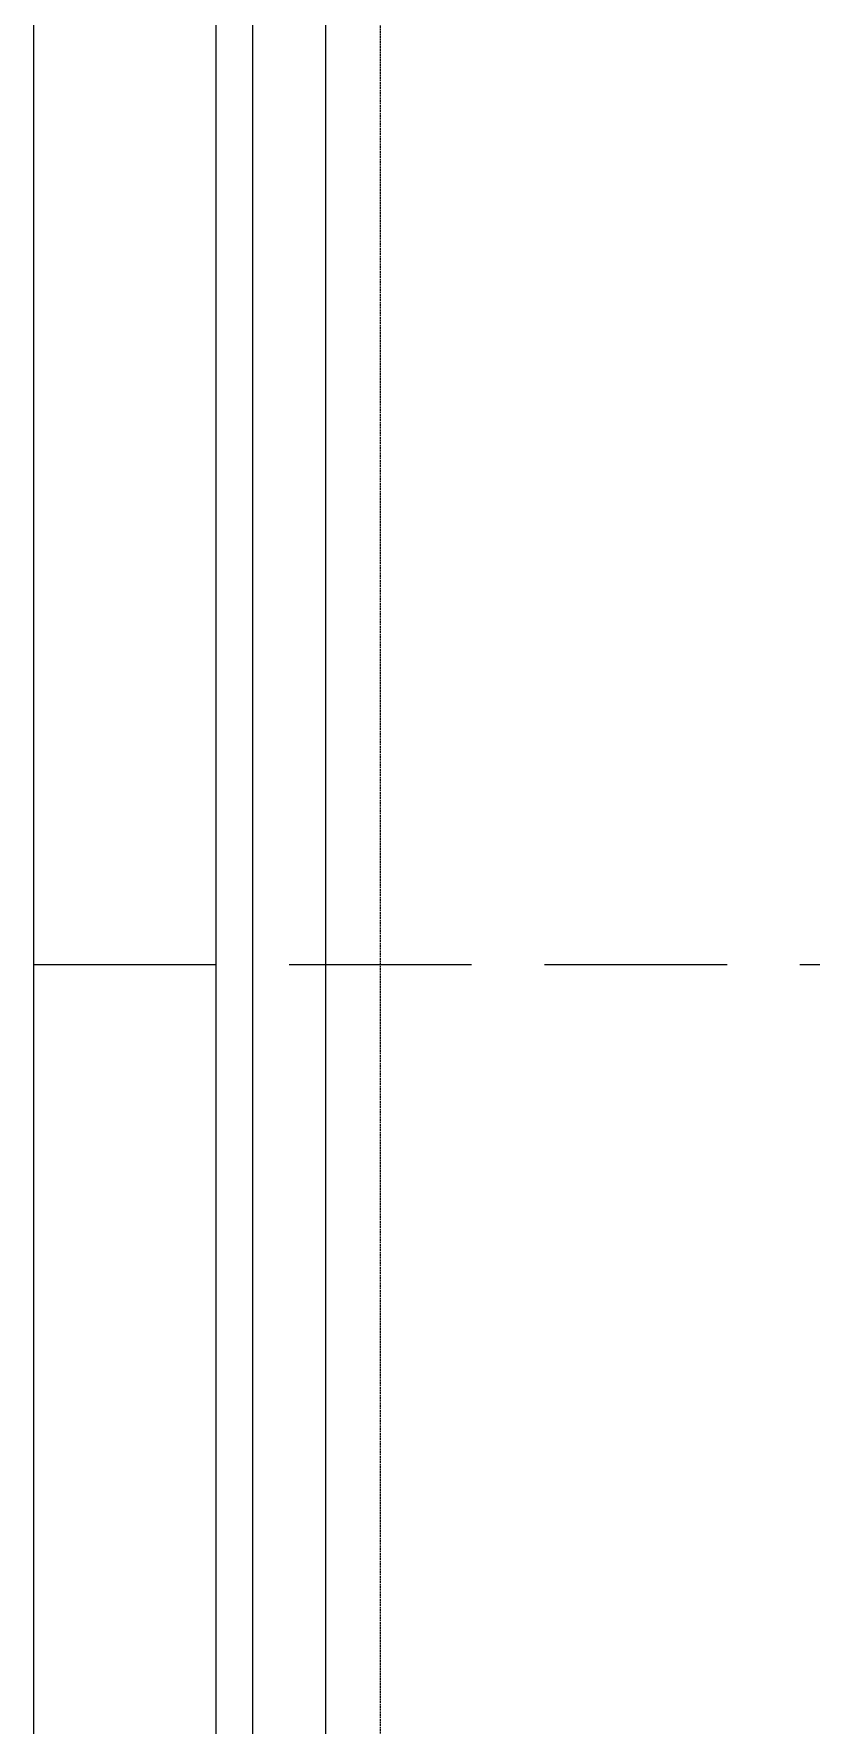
# Model space of a CAD drawing. Extents: x 1566070 to 1566670, y 413616 to 414416.
# Drawn here: x 1566070 to 1566176.5, y 413911.5 to 414143.3 of the extents above; entities that cross this region are included whole.
import ezdxf

# ---------------------------------------------------------------- set-up
doc = ezdxf.new("R2010")
doc.units = 0
doc.header["$MEASUREMENT"] = 0
doc.linetypes.add('LYJS-XX', pattern=[0.35, 0.25, -0.1])
doc.layers.add('LY-JS-BJ', color=7, linetype='Continuous')
doc.layers.add('布置图', color=20, linetype='Continuous')

# ---------------------------------------------------------------- blocks, each defined once
blk = doc.blocks.new('600-800-新明-底板')
at = {"layer": 'LY-JS-BJ', "color": 1}
blk.add_lwpolyline([(-237, 360), (237, 360), (260, 337), (260, -337), (237, -360), (-237, -360), (-260, -337), (-260, 337)], close=True, dxfattribs=at)

msp = doc.modelspace()

# ---------------------------------------------------------------- linework, layer by layer
at = {"layer": 'LY-JS-BJ', "color": 6, "linetype": 'LYJS-XX', "ltscale": 100}
msp.add_line((1566069.97, 414015.74), (1566669.97, 414015.74), dxfattribs=at)
at = {"layer": 'LY-JS-BJ', "color": 6, "ltscale": 50}
for points in [[(1566094.97, 414390.74), (1566644.97, 414390.74), (1566644.97, 413640.74), (1566094.97, 413640.74)], [(1566099.97, 414385.74), (1566639.97, 414385.74), (1566639.97, 413645.74), (1566099.97, 413645.74)]]:
    msp.add_lwpolyline(points, close=True, dxfattribs=at)
at = {"layer": 'LY-JS-BJ', "color": 6, "linetype": 'LYJS-XX', "lineweight": -3}
msp.add_lwpolyline([(1566117.47, 414368.24), (1566622.47, 414368.24), (1566622.47, 413663.24), (1566117.47, 413663.24)], close=True, dxfattribs=at)
at = {"layer": '布置图', "ltscale": 50}
msp.add_lwpolyline([(1566069.97, 414415.74), (1566669.97, 414415.74), (1566669.97, 413615.74), (1566069.97, 413615.74)], close=True, dxfattribs=at)

# ---------------------------------------------------------------- block references
at = {"layer": 'LY-JS-BJ', "color": 6, "ltscale": 50}
msp.add_blockref('600-800-新明-底板', (1566369.97, 414015.74), dxfattribs=at)

doc.saveas('drawing.dxf')
